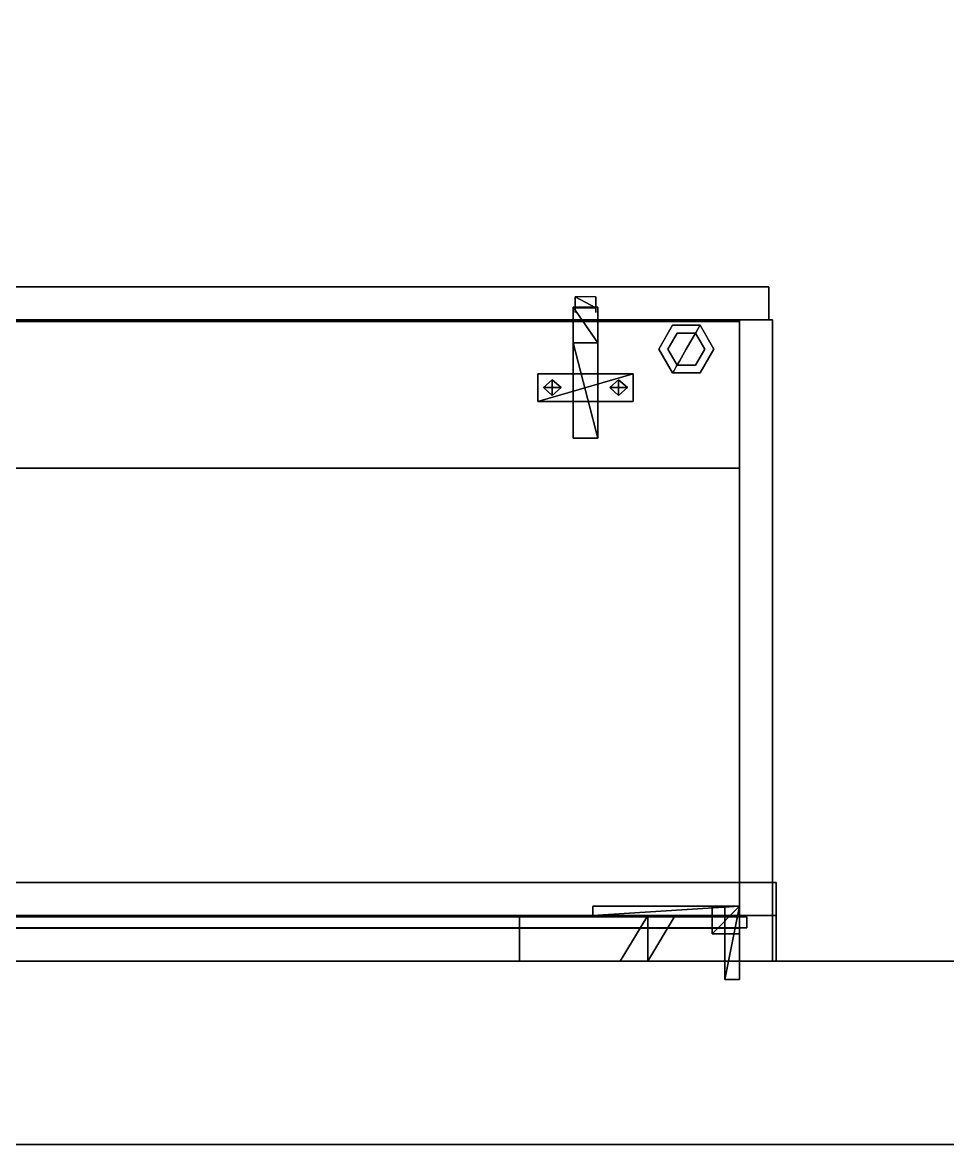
# Model space of a CAD drawing. Extents: x 0 to 10401, y -4898 to 0.
# Drawn here: x 6643 to 7147, y -4898 to -4286 of the extents above; entities that cross this region are included whole.
import ezdxf

# ---------------------------------------------------------------- set-up
doc = ezdxf.new("R2010")
doc.units = 0
for name, color, linetype in [('LAYER0', 7, 'CONTINUOUS'), ('LAYER10', 7, 'CONTINUOUS'), ('LAYER11', 253, 'CONTINUOUS'), ('LAYER12', 253, 'CONTINUOUS'), ('LAYER13', 253, 'CONTINUOUS'), ('LAYER14', 253, 'CONTINUOUS'), ('LAYER15', 253, 'CONTINUOUS'), ('LAYER16', 253, 'CONTINUOUS'), ('LAYER33', 7, 'CONTINUOUS'), ('LAYER34', 254, 'CONTINUOUS'), ('LAYER36', 28, 'CONTINUOUS'), ('LAYER37', 253, 'CONTINUOUS'), ('LAYER40', 9, 'CONTINUOUS'), ('LAYER41', 7, 'CONTINUOUS'), ('LAYER42', 7, 'CONTINUOUS'), ('LAYER43', 7, 'CONTINUOUS'), ('LAYER6', 7, 'CONTINUOUS'), ('LAYER7', 9, 'CONTINUOUS'), ('LAYER82', 9, 'CONTINUOUS'), ('LAYER83', 45, 'CONTINUOUS'), ('LAYER84', 45, 'CONTINUOUS'), ('LAYER9', 2, 'CONTINUOUS'), ('LAYER95', 45, 'CONTINUOUS'), ('LAYER98', 7, 'CONTINUOUS'), ('LAYER99', 7, 'CONTINUOUS')]:
    doc.layers.add(name, color=color, linetype=linetype)

msp = doc.modelspace()

# ---------------------------------------------------------------- linework, layer by layer
at = {"layer": 'LAYER0', "invisible_edges": 1}
for points in [[(10401, 0, 67), (0, -4898, 67), (0, 0, 67), (10401, 0, 67)], [(10401, -4898, 72), (0, 0, 72), (0, -4898, 72), (10401, -4898, 72)], [(0, 0, 72), (10401, -4898, 72), (10401, 0, 72), (0, 0, 72)], [(0, -4898, 67), (10401, 0, 67), (10401, -4898, 67), (0, -4898, 67)], [(10401, -4898, 72), (0, -4898, 67), (10401, -4898, 67), (10401, -4898, 72)], [(0, -4898, 67), (10401, -4898, 72), (0, -4898, 72), (0, -4898, 67)]]:
    msp.add_3dface(points, dxfattribs=at)
at = {"layer": 'LAYER10', "invisible_edges": 1}
for points in [[(7034, -4768, 519.5), (6954, -4768, 542.5), (7034, -4768, 542.5), (7034, -4768, 519.5)], [(6954, -4768, 542.5), (7034, -4768, 519.5), (6954, -4768, 519.5), (6954, -4768, 542.5)], [(7034, -4773, 542.5), (6954, -4768, 542.5), (6954, -4773, 542.5), (7034, -4773, 542.5)], [(6954, -4768, 542.5), (7034, -4773, 542.5), (7034, -4768, 542.5), (6954, -4768, 542.5)], [(6954, -4773, 519.5), (6954, -4768, 542.5), (6954, -4768, 519.5), (6954, -4773, 519.5)], [(6954, -4768, 542.5), (6954, -4773, 519.5), (6954, -4773, 542.5), (6954, -4768, 542.5)], [(7034, -4768, 519.5), (6954, -4773, 519.5), (6954, -4768, 519.5), (7034, -4768, 519.5)], [(6954, -4773, 519.5), (7034, -4768, 519.5), (7034, -4773, 519.5), (6954, -4773, 519.5)], [(7034, -4773, 542.5), (7034, -4768, 519.5), (7034, -4768, 542.5), (7034, -4773, 542.5)], [(7034, -4768, 519.5), (7034, -4773, 542.5), (7034, -4773, 519.5), (7034, -4768, 519.5)], [(6954, -4773, 519.5), (7034, -4773, 542.5), (6954, -4773, 542.5), (6954, -4773, 519.5)], [(7034, -4773, 542.5), (6954, -4773, 519.5), (7034, -4773, 519.5), (7034, -4773, 542.5)]]:
    msp.add_3dface(points, dxfattribs=at)
at = {"layer": 'LAYER11'}
for points in [[(7019, -4768, 527.5), (7019, -4783, 527.5), (7019, -4768, 542.5), (7019, -4768, 527.5)], [(7019, -4768, 542.5), (7019, -4783, 527.5), (7019, -4783, 542.5), (7019, -4768, 542.5)], [(7019, -4768, 542.5), (7019, -4783, 542.5), (7034, -4768, 542.5), (7019, -4768, 542.5)], [(7034, -4768, 542.5), (7019, -4783, 542.5), (7034, -4783, 542.5), (7034, -4768, 542.5)], [(7019, -4768, 542.5), (7034, -4768, 542.5), (7019, -4768, 527.5), (7019, -4768, 542.5)], [(7019, -4768, 527.5), (7034, -4768, 542.5), (7034, -4768, 527.5), (7019, -4768, 527.5)], [(7019, -4768, 527.5), (7034, -4768, 527.5), (7019, -4783, 527.5), (7019, -4768, 527.5)], [(7019, -4783, 527.5), (7034, -4768, 527.5), (7034, -4783, 527.5), (7019, -4783, 527.5)], [(7034, -4768, 542.5), (7034, -4783, 542.5), (7034, -4768, 527.5), (7034, -4768, 542.5)], [(7034, -4768, 527.5), (7034, -4783, 542.5), (7034, -4783, 527.5), (7034, -4768, 527.5)], [(7019, -4783, 527.5), (7034, -4783, 527.5), (7019, -4783, 542.5), (7019, -4783, 527.5)], [(7019, -4783, 542.5), (7034, -4783, 527.5), (7034, -4783, 542.5), (7019, -4783, 542.5)]]:
    msp.add_3dface(points, dxfattribs=at)
at = {"layer": 'LAYER12'}
for points in [[(7019, -4768, 527.5), (7019, -4783, 527.5), (7019, -4768, 542.5), (7019, -4768, 527.5)], [(7019, -4768, 542.5), (7019, -4783, 527.5), (7019, -4783, 542.5), (7019, -4768, 542.5)], [(7019, -4768, 542.5), (7019, -4783, 542.5), (7034, -4768, 542.5), (7019, -4768, 542.5)], [(7034, -4768, 542.5), (7019, -4783, 542.5), (7034, -4783, 542.5), (7034, -4768, 542.5)], [(7019, -4768, 542.5), (7034, -4768, 542.5), (7019, -4768, 527.5), (7019, -4768, 542.5)], [(7019, -4768, 527.5), (7034, -4768, 542.5), (7034, -4768, 527.5), (7019, -4768, 527.5)], [(7019, -4768, 527.5), (7034, -4768, 527.5), (7019, -4783, 527.5), (7019, -4768, 527.5)], [(7019, -4783, 527.5), (7034, -4768, 527.5), (7034, -4783, 527.5), (7019, -4783, 527.5)], [(7034, -4768, 542.5), (7034, -4783, 542.5), (7034, -4768, 527.5), (7034, -4768, 542.5)], [(7034, -4768, 527.5), (7034, -4783, 542.5), (7034, -4783, 527.5), (7034, -4768, 527.5)], [(7019, -4783, 527.5), (7034, -4783, 527.5), (7019, -4783, 542.5), (7019, -4783, 527.5)], [(7019, -4783, 542.5), (7034, -4783, 527.5), (7034, -4783, 542.5), (7019, -4783, 542.5)]]:
    msp.add_3dface(points, dxfattribs=at)
at = {"layer": 'LAYER13'}
for points in [[(7019, -4768, 527.5), (7019, -4783, 527.5), (7019, -4768, 542.5), (7019, -4768, 527.5)], [(7019, -4768, 542.5), (7019, -4783, 527.5), (7019, -4783, 542.5), (7019, -4768, 542.5)], [(7019, -4768, 542.5), (7019, -4783, 542.5), (7034, -4768, 542.5), (7019, -4768, 542.5)], [(7034, -4768, 542.5), (7019, -4783, 542.5), (7034, -4783, 542.5), (7034, -4768, 542.5)], [(7019, -4768, 542.5), (7034, -4768, 542.5), (7019, -4768, 527.5), (7019, -4768, 542.5)], [(7019, -4768, 527.5), (7034, -4768, 542.5), (7034, -4768, 527.5), (7019, -4768, 527.5)], [(7019, -4768, 527.5), (7034, -4768, 527.5), (7019, -4783, 527.5), (7019, -4768, 527.5)], [(7019, -4783, 527.5), (7034, -4768, 527.5), (7034, -4783, 527.5), (7019, -4783, 527.5)], [(7034, -4768, 542.5), (7034, -4783, 542.5), (7034, -4768, 527.5), (7034, -4768, 542.5)], [(7034, -4768, 527.5), (7034, -4783, 542.5), (7034, -4783, 527.5), (7034, -4768, 527.5)], [(7019, -4783, 527.5), (7034, -4783, 527.5), (7019, -4783, 542.5), (7019, -4783, 527.5)], [(7019, -4783, 542.5), (7034, -4783, 527.5), (7034, -4783, 542.5), (7019, -4783, 542.5)]]:
    msp.add_3dface(points, dxfattribs=at)
at = {"layer": 'LAYER14'}
for points in [[(7019, -4768, 527.5), (7019, -4783, 527.5), (7019, -4768, 542.5), (7019, -4768, 527.5)], [(7019, -4768, 542.5), (7019, -4783, 527.5), (7019, -4783, 542.5), (7019, -4768, 542.5)], [(7019, -4768, 542.5), (7019, -4783, 542.5), (7034, -4768, 542.5), (7019, -4768, 542.5)], [(7034, -4768, 542.5), (7019, -4783, 542.5), (7034, -4783, 542.5), (7034, -4768, 542.5)], [(7019, -4768, 542.5), (7034, -4768, 542.5), (7019, -4768, 527.5), (7019, -4768, 542.5)], [(7019, -4768, 527.5), (7034, -4768, 542.5), (7034, -4768, 527.5), (7019, -4768, 527.5)], [(7019, -4768, 527.5), (7034, -4768, 527.5), (7019, -4783, 527.5), (7019, -4768, 527.5)], [(7019, -4783, 527.5), (7034, -4768, 527.5), (7034, -4783, 527.5), (7019, -4783, 527.5)], [(7034, -4768, 542.5), (7034, -4783, 542.5), (7034, -4768, 527.5), (7034, -4768, 542.5)], [(7034, -4768, 527.5), (7034, -4783, 542.5), (7034, -4783, 527.5), (7034, -4768, 527.5)], [(7019, -4783, 527.5), (7034, -4783, 527.5), (7019, -4783, 542.5), (7019, -4783, 527.5)], [(7019, -4783, 542.5), (7034, -4783, 527.5), (7034, -4783, 542.5), (7019, -4783, 542.5)]]:
    msp.add_3dface(points, dxfattribs=at)
at = {"layer": 'LAYER15'}
for points in [[(7026, -4768, 534.5), (7026, -4808, 534.5), (7026, -4768, 542.5), (7026, -4768, 534.5)], [(7026, -4768, 542.5), (7026, -4808, 534.5), (7026, -4808, 542.5), (7026, -4768, 542.5)], [(7026, -4768, 542.5), (7026, -4808, 542.5), (7034, -4768, 542.5), (7026, -4768, 542.5)], [(7034, -4768, 542.5), (7026, -4808, 542.5), (7034, -4808, 542.5), (7034, -4768, 542.5)], [(7026, -4768, 542.5), (7034, -4768, 542.5), (7026, -4768, 534.5), (7026, -4768, 542.5)], [(7026, -4768, 534.5), (7034, -4768, 542.5), (7034, -4768, 534.5), (7026, -4768, 534.5)], [(7026, -4768, 534.5), (7034, -4768, 534.5), (7026, -4808, 534.5), (7026, -4768, 534.5)], [(7026, -4808, 534.5), (7034, -4768, 534.5), (7034, -4808, 534.5), (7026, -4808, 534.5)], [(7034, -4768, 542.5), (7034, -4808, 542.5), (7034, -4768, 534.5), (7034, -4768, 542.5)], [(7034, -4768, 534.5), (7034, -4808, 542.5), (7034, -4808, 534.5), (7034, -4768, 534.5)], [(7026, -4808, 534.5), (7034, -4808, 534.5), (7026, -4808, 542.5), (7026, -4808, 534.5)], [(7026, -4808, 542.5), (7034, -4808, 534.5), (7034, -4808, 542.5), (7026, -4808, 542.5)]]:
    msp.add_3dface(points, dxfattribs=at)
at = {"layer": 'LAYER16'}
for points in [[(6954, -4768, 526.5), (6954, -4773, 526.5), (6954, -4768, 542.5), (6954, -4768, 526.5)], [(6954, -4768, 542.5), (6954, -4773, 526.5), (6954, -4773, 542.5), (6954, -4768, 542.5)], [(6954, -4768, 542.5), (6954, -4773, 542.5), (7034, -4768, 542.5), (6954, -4768, 542.5)], [(7034, -4768, 542.5), (6954, -4773, 542.5), (7034, -4773, 542.5), (7034, -4768, 542.5)], [(6954, -4768, 542.5), (7034, -4768, 542.5), (6954, -4768, 526.5), (6954, -4768, 542.5)], [(6954, -4768, 526.5), (7034, -4768, 542.5), (7034, -4768, 526.5), (6954, -4768, 526.5)], [(6954, -4768, 526.5), (7034, -4768, 526.5), (6954, -4773, 526.5), (6954, -4768, 526.5)], [(6954, -4773, 526.5), (7034, -4768, 526.5), (7034, -4773, 526.5), (6954, -4773, 526.5)], [(7034, -4768, 542.5), (7034, -4773, 542.5), (7034, -4768, 526.5), (7034, -4768, 542.5)], [(7034, -4768, 526.5), (7034, -4773, 542.5), (7034, -4773, 526.5), (7034, -4768, 526.5)], [(6954, -4773, 526.5), (7034, -4773, 526.5), (6954, -4773, 542.5), (6954, -4773, 526.5)], [(6954, -4773, 542.5), (7034, -4773, 526.5), (7034, -4773, 542.5), (6954, -4773, 542.5)]]:
    msp.add_3dface(points, dxfattribs=at)
at = {"layer": 'LAYER33', "invisible_edges": 1}
for points in [[(6070, -4798, 273), (7034, -4448, 273), (7034, -4798, 273), (6070, -4798, 273)], [(7034, -4448, 273), (6070, -4798, 273), (6070, -4448, 273), (7034, -4448, 273)], [(6070, -4448, 291), (7034, -4448, 273), (6070, -4448, 273), (6070, -4448, 291)], [(7034, -4448, 273), (6070, -4448, 291), (7034, -4448, 291), (7034, -4448, 273)], [(6070, -4448, 291), (7034, -4798, 291), (7034, -4448, 291), (6070, -4448, 291)], [(7034, -4798, 291), (6070, -4448, 291), (6070, -4798, 291), (7034, -4798, 291)], [(7034, -4798, 291), (7034, -4448, 273), (7034, -4448, 291), (7034, -4798, 291)], [(7034, -4448, 273), (7034, -4798, 291), (7034, -4798, 273), (7034, -4448, 273)], [(7034, -4798, 291), (6070, -4798, 273), (7034, -4798, 273), (7034, -4798, 291)], [(6070, -4798, 273), (7034, -4798, 291), (6070, -4798, 291), (6070, -4798, 273)]]:
    msp.add_3dface(points, dxfattribs=at)
at = {"layer": 'LAYER34'}
for points, invisible_edges in [([(6990, -4464, 342.834), (7020, -4464, 342.834), (7012.5, -4451.01, 342.834), (6997.5, -4451.01, 342.834)], 1), ([(7020, -4464, 502.17), (6990, -4464, 502.17), (6997.5, -4451.01, 502.17), (7012.5, -4451.01, 502.17)], 1), ([(6990, -4464, 342.834), (6997.5, -4451.01, 342.834), (6997.5, -4451.01, 317.938), (6990, -4464, 317.938)], 8), ([(6997.755, -4451.452, 314.072), (6997.5, -4451.01, 317.938), (6990, -4464, 317.938), (6990.511, -4464, 314.072)], 13), ([(6990, -4464, 342.834), (7020, -4464, 342.834), (7012.5, -4451.01, 342.834), (6997.5, -4451.01, 342.834)], 1), ([(6990.511, -4464, 530.933), (6990, -4464, 527.066), (6997.5, -4451.01, 527.066), (6997.755, -4451.452, 530.933)], 13), ([(6997.755, -4451.452, 530.933), (6997.5, -4451.01, 527.066), (7012.5, -4451.01, 527.066), (7012.245, -4451.452, 530.933)], 9), ([(7012.245, -4451.452, 314.072), (7012.5, -4451.01, 317.938), (6997.5, -4451.01, 317.938), (6997.755, -4451.452, 314.072)], 12), ([(7012.245, -4451.452, 530.933), (7012.5, -4451.01, 527.066), (7020, -4464, 527.066), (7019.489, -4464, 530.933)], 12), ([(7019.489, -4464, 314.072), (7020, -4464, 317.938), (7012.5, -4451.01, 317.938), (7012.245, -4451.452, 314.072)], 9), ([(6998.505, -4452.75, 310.469), (6997.755, -4451.452, 314.072), (6990.511, -4464, 314.072), (6992.01, -4464, 310.469)], 15), ([(6992.01, -4464, 534.535), (6990.511, -4464, 530.933), (6997.755, -4451.452, 530.933), (6998.505, -4452.75, 534.535)], 15), ([(6999.697, -4454.814, 307.375), (6998.505, -4452.75, 310.469), (6992.01, -4464, 310.469), (6994.394, -4464, 307.375)], 15), ([(6994.394, -4464, 537.629), (6992.01, -4464, 534.535), (6998.505, -4452.75, 534.535), (6999.697, -4454.814, 537.629)], 15), ([(7001.25, -4457.505, 305.001), (6999.697, -4454.814, 307.375), (6994.394, -4464, 307.375), (6997.5, -4464, 305.001)], 15), ([(6997.5, -4464, 540.003), (6994.394, -4464, 537.629), (6999.697, -4454.814, 537.629), (7001.25, -4457.505, 540.003)], 15), ([(6995, -4464, 502.17), (7015, -4464, 502.17), (7010, -4455.34, 502.17), (7000, -4455.34, 502.17)], 1), ([(6995, -4464, 342.834), (7000, -4455.34, 342.834), (7000, -4455.34, 502.17), (6995, -4464, 502.17)], 2), ([(6998.505, -4452.75, 534.535), (6997.755, -4451.452, 530.933), (7012.245, -4451.452, 530.933), (7011.495, -4452.75, 534.535)], 11), ([(7011.495, -4452.75, 310.469), (7012.245, -4451.452, 314.072), (6997.755, -4451.452, 314.072), (6998.505, -4452.75, 310.469)], 14), ([(6999.697, -4454.814, 537.629), (6998.505, -4452.75, 534.535), (7011.495, -4452.75, 534.535), (7010.303, -4454.814, 537.629)], 11), ([(7010.303, -4454.814, 307.375), (7011.495, -4452.75, 310.469), (6998.505, -4452.75, 310.469), (6999.697, -4454.814, 307.375)], 14), ([(7008.75, -4457.505, 305.001), (7010.303, -4454.814, 307.375), (6999.697, -4454.814, 307.375), (7001.25, -4457.505, 305.001)], 14), ([(7001.25, -4457.505, 540.003), (6999.697, -4454.814, 537.629), (7010.303, -4454.814, 537.629), (7008.75, -4457.505, 540.003)], 11), ([(7000, -4455.34, 342.834), (7010, -4455.34, 342.834), (7010, -4455.34, 502.17), (7000, -4455.34, 502.17)], 10), ([(7008.75, -4457.505, 540.003), (7010.303, -4454.814, 537.629), (7015.606, -4464, 537.629), (7012.5, -4464, 540.003)], 14), ([(7012.5, -4464, 305.001), (7015.606, -4464, 307.375), (7010.303, -4454.814, 307.375), (7008.75, -4457.505, 305.001)], 11), ([(7010, -4455.34, 342.834), (7015, -4464, 342.834), (7015, -4464, 502.17), (7010, -4455.34, 502.17)], 8), ([(7010.303, -4454.814, 537.629), (7011.495, -4452.75, 534.535), (7017.99, -4464, 534.535), (7015.606, -4464, 537.629)], 14), ([(7015.606, -4464, 307.375), (7017.99, -4464, 310.469), (7011.495, -4452.75, 310.469), (7010.303, -4454.814, 307.375)], 11), ([(7011.495, -4452.75, 534.535), (7012.245, -4451.452, 530.933), (7019.489, -4464, 530.933), (7017.99, -4464, 534.535)], 14), ([(7017.99, -4464, 310.469), (7019.489, -4464, 314.072), (7012.245, -4451.452, 314.072), (7011.495, -4452.75, 310.469)], 11), ([(7003.059, -4460.638, 303.509), (7001.25, -4457.505, 305.001), (6997.5, -4464, 305.001), (7001.118, -4464, 303.509)], 15), ([(7001.118, -4464, 541.495), (6997.5, -4464, 540.003), (7001.25, -4457.505, 540.003), (7003.059, -4460.638, 541.495)], 15), ([(7005, -4464, 301.866), (7003.059, -4460.638, 303.509), (7001.118, -4464, 303.509), (7005, -4464, 301.866)], 7), ([(7005, -4464, 542.004), (7001.118, -4464, 541.495), (7003.059, -4460.638, 541.495), (7005, -4464, 542.004)], 7), ([(7006.941, -4460.638, 303.509), (7008.75, -4457.505, 305.001), (7001.25, -4457.505, 305.001), (7003.059, -4460.638, 303.509)], 14), ([(7003.059, -4460.638, 541.495), (7001.25, -4457.505, 540.003), (7008.75, -4457.505, 540.003), (7006.941, -4460.638, 541.495)], 11), ([(7005, -4464, 301.866), (7006.941, -4460.638, 303.509), (7003.059, -4460.638, 303.509), (7005, -4464, 301.866)], 6), ([(7005, -4464, 542.004), (7003.059, -4460.638, 541.495), (7006.941, -4460.638, 541.495), (7005, -4464, 542.004)], 3), ([(7005, -4464, 301.866), (7008.882, -4464, 303.509), (7006.941, -4460.638, 303.509), (7005, -4464, 301.866)], 3), ([(7005, -4464, 542.004), (7006.941, -4460.638, 541.495), (7008.882, -4464, 541.495), (7005, -4464, 542.004)], 6), ([(7008.882, -4464, 303.509), (7012.5, -4464, 305.001), (7008.75, -4457.505, 305.001), (7006.941, -4460.638, 303.509)], 11), ([(7006.941, -4460.638, 541.495), (7008.75, -4457.505, 540.003), (7012.5, -4464, 540.003), (7008.882, -4464, 541.495)], 14), ([(6997.5, -4476.99, 342.834), (6990, -4464, 342.834), (7020, -4464, 342.834), (7012.5, -4476.99, 342.834)], 2), ([(6997.5, -4476.99, 342.834), (6990, -4464, 342.834), (6990, -4464, 317.938), (6997.5, -4476.99, 317.938)], 2), ([(6990.511, -4464, 314.072), (6990, -4464, 317.938), (6997.5, -4476.99, 317.938), (6997.755, -4476.548, 314.072)], 9), ([(6997.755, -4476.548, 530.933), (6997.5, -4476.99, 527.066), (6990, -4464, 527.066), (6990.511, -4464, 530.933)], 12), ([(6992.01, -4464, 310.469), (6990.511, -4464, 314.072), (6997.755, -4476.548, 314.072), (6998.505, -4475.25, 310.469)], 11), ([(6998.505, -4475.25, 534.535), (6997.755, -4476.548, 530.933), (6990.511, -4464, 530.933), (6992.01, -4464, 534.535)], 14), ([(6994.394, -4464, 307.375), (6992.01, -4464, 310.469), (6998.505, -4475.25, 310.469), (6999.697, -4473.186, 307.375)], 11), ([(6999.697, -4473.186, 537.629), (6998.505, -4475.25, 534.535), (6992.01, -4464, 534.535), (6994.394, -4464, 537.629)], 14), ([(6997.5, -4464, 305.001), (6994.394, -4464, 307.375), (6999.697, -4473.186, 307.375), (7001.25, -4470.495, 305.001)], 11), ([(7001.25, -4470.495, 540.003), (6999.697, -4473.186, 537.629), (6994.394, -4464, 537.629), (6997.5, -4464, 540.003)], 14), ([(7000, -4472.66, 502.17), (6995, -4464, 502.17), (7015, -4464, 502.17), (7010, -4472.66, 502.17)], 2), ([(7000, -4472.66, 342.834), (6995, -4464, 342.834), (6995, -4464, 502.17), (7000, -4472.66, 502.17)], 8), ([(7001.118, -4464, 303.509), (6997.5, -4464, 305.001), (7001.25, -4470.495, 305.001), (7003.059, -4467.362, 303.509)], 11), ([(7003.059, -4467.362, 541.495), (7001.25, -4470.495, 540.003), (6997.5, -4464, 540.003), (7001.118, -4464, 541.495)], 14), ([(7005, -4464, 301.866), (7001.118, -4464, 303.509), (7003.059, -4467.362, 303.509), (7005, -4464, 301.866)], 3), ([(7005, -4464, 542.004), (7003.059, -4467.362, 541.495), (7001.118, -4464, 541.495), (7005, -4464, 542.004)], 6), ([(7003.059, -4467.362, 303.509), (7001.25, -4470.495, 305.001), (7008.75, -4470.495, 305.001), (7006.941, -4467.362, 303.509)], 14), ([(7006.941, -4467.362, 541.495), (7008.75, -4470.495, 540.003), (7001.25, -4470.495, 540.003), (7003.059, -4467.362, 541.495)], 11), ([(7005, -4464, 301.866), (7003.059, -4467.362, 303.509), (7006.941, -4467.362, 303.509), (7005, -4464, 301.866)], 6), ([(7005, -4464, 542.004), (7006.941, -4467.362, 541.495), (7003.059, -4467.362, 541.495), (7005, -4464, 542.004)], 3), ([(7005, -4464, 301.866), (7006.941, -4467.362, 303.509), (7008.882, -4464, 303.509), (7005, -4464, 301.866)], 7), ([(7005, -4464, 542.004), (7008.882, -4464, 541.495), (7006.941, -4467.362, 541.495), (7005, -4464, 542.004)], 7), ([(7006.941, -4467.362, 303.509), (7008.75, -4470.495, 305.001), (7012.5, -4464, 305.001), (7008.882, -4464, 303.509)], 15), ([(7008.882, -4464, 541.495), (7012.5, -4464, 540.003), (7008.75, -4470.495, 540.003), (7006.941, -4467.362, 541.495)], 15), ([(7008.75, -4470.495, 305.001), (7010.303, -4473.186, 307.375), (7015.606, -4464, 307.375), (7012.5, -4464, 305.001)], 15), ([(7012.5, -4464, 540.003), (7015.606, -4464, 537.629), (7010.303, -4473.186, 537.629), (7008.75, -4470.495, 540.003)], 15), ([(7010.303, -4473.186, 307.375), (7011.495, -4475.25, 310.469), (7017.99, -4464, 310.469), (7015.606, -4464, 307.375)], 15), ([(7015.606, -4464, 537.629), (7017.99, -4464, 534.535), (7011.495, -4475.25, 534.535), (7010.303, -4473.186, 537.629)], 15), ([(7017.99, -4464, 534.535), (7019.489, -4464, 530.933), (7012.245, -4476.548, 530.933), (7011.495, -4475.25, 534.535)], 15), ([(7011.495, -4475.25, 310.469), (7012.245, -4476.548, 314.072), (7019.489, -4464, 314.072), (7017.99, -4464, 310.469)], 15), ([(7019.489, -4464, 530.933), (7020, -4464, 527.066), (7012.5, -4476.99, 527.066), (7012.245, -4476.548, 530.933)], 13), ([(7012.245, -4476.548, 314.072), (7012.5, -4476.99, 317.938), (7020, -4464, 317.938), (7019.489, -4464, 314.072)], 13), ([(6998.505, -4475.25, 310.469), (6997.755, -4476.548, 314.072), (7012.245, -4476.548, 314.072), (7011.495, -4475.25, 310.469)], 14), ([(7011.495, -4475.25, 534.535), (7012.245, -4476.548, 530.933), (6997.755, -4476.548, 530.933), (6998.505, -4475.25, 534.535)], 11), ([(6999.697, -4473.186, 307.375), (6998.505, -4475.25, 310.469), (7011.495, -4475.25, 310.469), (7010.303, -4473.186, 307.375)], 14), ([(7010.303, -4473.186, 537.629), (7011.495, -4475.25, 534.535), (6998.505, -4475.25, 534.535), (6999.697, -4473.186, 537.629)], 11), ([(7001.25, -4470.495, 305.001), (6999.697, -4473.186, 307.375), (7010.303, -4473.186, 307.375), (7008.75, -4470.495, 305.001)], 14), ([(7008.75, -4470.495, 540.003), (7010.303, -4473.186, 537.629), (6999.697, -4473.186, 537.629), (7001.25, -4470.495, 540.003)], 11), ([(7010, -4472.66, 342.834), (7000, -4472.66, 342.834), (7000, -4472.66, 502.17), (7010, -4472.66, 502.17)], 2), ([(6997.755, -4476.548, 314.072), (6997.5, -4476.99, 317.938), (7012.5, -4476.99, 317.938), (7012.245, -4476.548, 314.072)], 12), ([(7012.245, -4476.548, 530.933), (7012.5, -4476.99, 527.066), (6997.5, -4476.99, 527.066), (6997.755, -4476.548, 530.933)], 9)]:
    msp.add_3dface(points, dxfattribs=dict(at, invisible_edges=invisible_edges))
for points in [[(6997.5, -4451.01, 502.17), (6990, -4464, 502.17), (6990, -4464, 527.066), (6997.5, -4451.01, 527.066)], [(7012.5, -4451.01, 502.17), (6997.5, -4451.01, 502.17), (6997.5, -4451.01, 527.066), (7012.5, -4451.01, 527.066)], [(6997.5, -4451.01, 342.834), (7012.5, -4451.01, 342.834), (7012.5, -4451.01, 317.938), (6997.5, -4451.01, 317.938)], [(7020, -4464, 502.17), (7012.5, -4451.01, 502.17), (7012.5, -4451.01, 527.066), (7020, -4464, 527.066)], [(7012.5, -4451.01, 342.834), (7020, -4464, 342.834), (7020, -4464, 317.938), (7012.5, -4451.01, 317.938)], [(6990, -4464, 502.17), (6997.5, -4476.99, 502.17), (6997.5, -4476.99, 527.066), (6990, -4464, 527.066)], [(7015, -4464, 342.834), (7010, -4472.66, 342.834), (7010, -4472.66, 502.17), (7015, -4464, 502.17)], [(7012.5, -4476.99, 502.17), (7020, -4464, 502.17), (7020, -4464, 527.066), (7012.5, -4476.99, 527.066)], [(7020, -4464, 342.834), (7012.5, -4476.99, 342.834), (7012.5, -4476.99, 317.938), (7020, -4464, 317.938)], [(6997.5, -4476.99, 502.17), (7012.5, -4476.99, 502.17), (7012.5, -4476.99, 527.066), (6997.5, -4476.99, 527.066)], [(7012.5, -4476.99, 342.834), (6997.5, -4476.99, 342.834), (6997.5, -4476.99, 317.938), (7012.5, -4476.99, 317.938)]]:
    msp.add_3dface(points, dxfattribs=at)
at = {"layer": 'LAYER36'}
for points in [[(6941, -4448, 294.5), (6929, -4448, 294.5), (6941, -4448, 294.5)], [(6929, -4449, 312.5), (6929, -4448, 312.5), (6929, -4449, 312.5)], [(6971, -4448, 312.5), (6929, -4448, 312.5), (6929, -4449, 312.5), (6971, -4449, 312.5)], [(6941, -4449, 294.5), (6941, -4448, 294.5), (6929, -4448, 294.5), (6929, -4449, 294.5)], [(6929, -4449, 294.5), (6929, -4448, 294.5), (6929, -4448, 312.5), (6929, -4449, 312.5)], [(6971, -4448, 312.5), (6971, -4448, 294.5), (6929, -4448, 294.5), (6929, -4448, 312.5)], [(6929, -4449, 312.5), (6929, -4449, 294.5), (6929, -4449, 294.5), (6929, -4449, 312.5)], [(6959, -4448, 307.5), (6941, -4448, 307.5), (6959, -4448, 307.5)], [(6959, -4449, 307.5), (6959, -4448, 307.5), (6941, -4448, 307.5), (6941, -4449, 307.5)], [(6941, -4449, 307.5), (6941, -4448, 307.5), (6941, -4448, 294.5), (6941, -4449, 294.5)], [(6959, -4448, 294.5), (6971, -4448, 294.5), (6959, -4448, 294.5)], [(6959, -4449, 307.5), (6959, -4448, 307.5), (6959, -4448, 294.5), (6959, -4449, 294.5)], [(6959, -4449, 294.5), (6959, -4448, 294.5), (6971, -4448, 294.5), (6971, -4449, 294.5)], [(6971, -4449, 294.5), (6971, -4448, 294.5), (6971, -4448, 312.5), (6971, -4449, 312.5)], [(6971, -4449, 312.5), (6971, -4449, 294.5), (6971, -4449, 294.5), (6971, -4449, 312.5)]]:
    msp.add_3dface(points, dxfattribs=at)
for points, invisible_edges in [([(6929, -4449, 312.5), (6971, -4449, 312.5), (6959, -4449, 307.5), (6941, -4449, 307.5)], 10), ([(6929, -4449, 312.5), (6941, -4449, 307.5), (6941, -4449, 294.5), (6929, -4449, 294.5)], 1), ([(6937.99, -4448.25, 289.525), (6937, -4448.25, 294.5), (6941, -4448.25, 294.5), (6944.5, -4448.25, 290.5)], 8), ([(6940.808, -4448.25, 285.308), (6937.99, -4448.25, 289.525), (6944.5, -4448.25, 290.5), (6944.5, -4448.25, 287)], 10), ([(6945.025, -4448.25, 282.489), (6940.808, -4448.25, 285.308), (6944.5, -4448.25, 287), (6944.5, -4448.25, 283.5)], 10), ([(6944.683, -4448.5, 290.29), (6955.5, -4448.5, 290.5), (6959, -4448.5, 294.5), (6941, -4448.5, 294.5)], 5), ([(6941, -4448.5, 294.5), (6959, -4448.5, 294.5), (6959, -4448.5, 307.5), (6941, -4448.5, 307.5)], 1), ([(6950, -4448.25, 281.5), (6945.025, -4448.25, 282.489), (6944.5, -4448.25, 283.5), (6950, -4448.25, 283.5)], 10), ([(6944.5, -4448.5, 283.5), (6955.5, -4448.5, 283.5), (6955.5, -4448.5, 290.5), (6944.683, -4448.5, 290.29)], 4), ([(6954.975, -4448.25, 282.489), (6950, -4448.25, 281.5), (6950, -4448.25, 283.5), (6955.5, -4448.25, 283.5)], 10), ([(6959.192, -4448.25, 285.308), (6954.975, -4448.25, 282.489), (6955.5, -4448.25, 283.5), (6955.5, -4448.25, 287)], 10), ([(6963, -4448.25, 294.5), (6962.01, -4448.25, 289.525), (6955.5, -4448.25, 290.5), (6959, -4448.25, 294.5)], 2), ([(6962.01, -4448.25, 289.525), (6959.192, -4448.25, 285.308), (6955.5, -4448.25, 287), (6955.5, -4448.25, 290.5)], 10), ([(6971, -4449, 312.5), (6959, -4449, 307.5), (6959, -4449, 294.5), (6971, -4449, 294.5)], 1)]:
    msp.add_3dface(points, dxfattribs=dict(at, invisible_edges=invisible_edges))
at = {"layer": 'LAYER37'}
for points in [[(6944.348, -4436.078, 288.918), (6944.348, -4441.544, 307.182), (6944.348, -4435.5, 289.409), (6944.348, -4436.078, 288.918)], [(6955.652, -4435.5, 289.409), (6944.348, -4435.5, 289.409), (6955.652, -4441.544, 307.182), (6955.652, -4435.5, 289.409)], [(6955.652, -4441.544, 307.182), (6944.348, -4435.5, 289.409), (6944.348, -4441.544, 307.182), (6955.652, -4441.544, 307.182)], [(6944.348, -4443.925, 305.692), (6944.348, -4441.544, 307.182), (6944.348, -4436.078, 288.918), (6944.348, -4443.925, 305.692)], [(6955.652, -4436.078, 288.918), (6955.652, -4435.5, 289.409), (6955.652, -4443.925, 305.692), (6955.652, -4436.078, 288.918)], [(6955.652, -4443.925, 305.692), (6955.652, -4435.5, 289.409), (6955.652, -4441.544, 307.182), (6955.652, -4443.925, 305.692)], [(6943.217, -4460.5, 297.958), (6943.217, -4460.5, 304.921), (6943.217, -4441.135, 300.942), (6943.217, -4460.5, 297.958)], [(6943.217, -4441.135, 300.942), (6943.217, -4460.5, 304.921), (6943.217, -4441.135, 307.906), (6943.217, -4441.135, 300.942)], [(6956.783, -4441.135, 307.906), (6943.217, -4441.135, 307.906), (6956.783, -4460.5, 304.921), (6956.783, -4441.135, 307.906)], [(6956.783, -4460.5, 304.921), (6943.217, -4441.135, 307.906), (6943.217, -4460.5, 304.921), (6956.783, -4460.5, 304.921)], [(6956.783, -4441.135, 300.942), (6956.783, -4441.135, 307.906), (6956.783, -4460.5, 297.958), (6956.783, -4441.135, 300.942)], [(6956.783, -4460.5, 297.958), (6956.783, -4441.135, 307.906), (6956.783, -4460.5, 304.921), (6956.783, -4460.5, 297.958)], [(6943.217, -4512.5, 290), (6943.217, -4512.5, 304.921), (6943.217, -4460.5, 290), (6943.217, -4512.5, 290)], [(6943.217, -4460.5, 290), (6943.217, -4512.5, 304.921), (6943.217, -4460.5, 304.921), (6943.217, -4460.5, 290)], [(6956.783, -4460.5, 304.921), (6943.217, -4460.5, 304.921), (6956.783, -4512.5, 304.921), (6956.783, -4460.5, 304.921)], [(6956.783, -4512.5, 304.921), (6943.217, -4460.5, 304.921), (6943.217, -4512.5, 304.921), (6956.783, -4512.5, 304.921)], [(6956.783, -4460.5, 290), (6956.783, -4460.5, 304.921), (6956.783, -4512.5, 290), (6956.783, -4460.5, 290)], [(6956.783, -4512.5, 290), (6956.783, -4460.5, 304.921), (6956.783, -4512.5, 304.921), (6956.783, -4512.5, 290)], [(6924, -4477.5, 291.99), (6924, -4477.5, 290), (6924, -4492.5, 290), (6924, -4477.5, 291.99)], [(6924, -4477.5, 291.99), (6924, -4492.5, 290), (6924, -4492.5, 291.99), (6924, -4477.5, 291.99)], [(6976, -4477.5, 290), (6924, -4477.5, 290), (6924, -4477.5, 291.99), (6976, -4477.5, 290)], [(6976, -4477.5, 290), (6924, -4477.5, 291.99), (6976, -4477.5, 291.99), (6976, -4477.5, 290)], [(6976, -4477.5, 291.99), (6924, -4477.5, 291.99), (6924, -4492.5, 291.99), (6976, -4477.5, 291.99)], [(6976, -4477.5, 291.99), (6924, -4492.5, 291.99), (6976, -4492.5, 291.99), (6976, -4477.5, 291.99)], [(6927.117, -4485, 291.99), (6936.709, -4485, 291.99), (6931.913, -4480.757, 291.99), (6927.117, -4485, 291.99)], [(6927.117, -4485, 291.99), (6927.117, -4485, 292.984), (6931.913, -4480.757, 291.99), (6927.117, -4485, 291.99)], [(6931.913, -4480.757, 291.99), (6927.117, -4485, 292.984), (6931.913, -4480.757, 292.984), (6931.913, -4480.757, 291.99)], [(6927.117, -4485, 292.984), (6931.913, -4489.243, 292.984), (6931.913, -4480.757, 292.984), (6927.117, -4485, 292.984)], [(6931.913, -4480.757, 292.984), (6936.709, -4485, 292.984), (6931.913, -4480.757, 291.99), (6931.913, -4480.757, 292.984)], [(6931.913, -4480.757, 291.99), (6936.709, -4485, 292.984), (6936.709, -4485, 291.99), (6931.913, -4480.757, 291.99)], [(6931.913, -4480.757, 292.984), (6931.913, -4489.243, 292.984), (6936.709, -4485, 292.984), (6931.913, -4480.757, 292.984)], [(6963.291, -4485, 291.99), (6972.883, -4485, 291.99), (6968.087, -4480.757, 291.99), (6963.291, -4485, 291.99)], [(6963.291, -4485, 291.99), (6963.291, -4485, 292.984), (6968.087, -4480.757, 291.99), (6963.291, -4485, 291.99)], [(6968.087, -4480.757, 291.99), (6963.291, -4485, 292.984), (6968.087, -4480.757, 292.984), (6968.087, -4480.757, 291.99)], [(6963.291, -4485, 292.984), (6968.087, -4489.243, 292.984), (6968.087, -4480.757, 292.984), (6963.291, -4485, 292.984)], [(6968.087, -4480.757, 292.984), (6972.883, -4485, 292.984), (6968.087, -4480.757, 291.99), (6968.087, -4480.757, 292.984)], [(6968.087, -4480.757, 291.99), (6972.883, -4485, 292.984), (6972.883, -4485, 291.99), (6968.087, -4480.757, 291.99)], [(6968.087, -4480.757, 292.984), (6968.087, -4489.243, 292.984), (6972.883, -4485, 292.984), (6968.087, -4480.757, 292.984)], [(6976, -4492.5, 291.99), (6976, -4492.5, 290), (6976, -4477.5, 290), (6976, -4492.5, 291.99)], [(6976, -4492.5, 291.99), (6976, -4477.5, 290), (6976, -4477.5, 291.99), (6976, -4492.5, 291.99)], [(6931.913, -4489.243, 292.984), (6927.117, -4485, 292.984), (6931.913, -4489.243, 291.99), (6931.913, -4489.243, 292.984)], [(6931.913, -4489.243, 291.99), (6927.117, -4485, 292.984), (6927.117, -4485, 291.99), (6931.913, -4489.243, 291.99)], [(6927.117, -4485, 291.99), (6931.913, -4489.243, 291.99), (6936.709, -4485, 291.99), (6927.117, -4485, 291.99)], [(6936.709, -4485, 292.984), (6931.913, -4489.243, 292.984), (6936.709, -4485, 291.99), (6936.709, -4485, 292.984)], [(6936.709, -4485, 291.99), (6931.913, -4489.243, 292.984), (6931.913, -4489.243, 291.99), (6936.709, -4485, 291.99)], [(6968.087, -4489.243, 292.984), (6963.291, -4485, 292.984), (6968.087, -4489.243, 291.99), (6968.087, -4489.243, 292.984)], [(6968.087, -4489.243, 291.99), (6963.291, -4485, 292.984), (6963.291, -4485, 291.99), (6968.087, -4489.243, 291.99)], [(6963.291, -4485, 291.99), (6968.087, -4489.243, 291.99), (6972.883, -4485, 291.99), (6963.291, -4485, 291.99)], [(6972.883, -4485, 292.984), (6968.087, -4489.243, 292.984), (6972.883, -4485, 291.99), (6972.883, -4485, 292.984)], [(6972.883, -4485, 291.99), (6968.087, -4489.243, 292.984), (6968.087, -4489.243, 291.99), (6972.883, -4485, 291.99)], [(6924, -4492.5, 291.99), (6924, -4492.5, 290), (6976, -4492.5, 290), (6924, -4492.5, 291.99)], [(6924, -4492.5, 291.99), (6976, -4492.5, 290), (6976, -4492.5, 291.99), (6924, -4492.5, 291.99)], [(6956.783, -4512.5, 290), (6956.783, -4512.5, 304.921), (6943.217, -4512.5, 290), (6956.783, -4512.5, 290)], [(6943.217, -4512.5, 290), (6956.783, -4512.5, 304.921), (6943.217, -4512.5, 304.921), (6943.217, -4512.5, 290)]]:
    msp.add_3dface(points, dxfattribs=at)
at = {"layer": 'LAYER40', "invisible_edges": 1}
for points in [[(7050, -4430, 275), (6054, -4448, 275), (6054, -4430, 275), (7050, -4430, 275)], [(6054, -4448, 275), (7050, -4430, 275), (7050, -4448, 275), (6054, -4448, 275)], [(7050, -4448, 605), (6054, -4430, 605), (6054, -4448, 605), (7050, -4448, 605)], [(6054, -4430, 605), (7050, -4448, 605), (7050, -4430, 605), (6054, -4430, 605)], [(6054, -4430, 605), (7050, -4430, 275), (6054, -4430, 275), (6054, -4430, 605)], [(7050, -4430, 275), (6054, -4430, 605), (7050, -4430, 605), (7050, -4430, 275)], [(7050, -4430, 275), (7050, -4448, 605), (7050, -4448, 275), (7050, -4430, 275)], [(7050, -4448, 605), (7050, -4430, 275), (7050, -4430, 605), (7050, -4448, 605)], [(7050, -4448, 605), (6054, -4448, 275), (7050, -4448, 275), (7050, -4448, 605)], [(6054, -4448, 275), (7050, -4448, 605), (6054, -4448, 605), (6054, -4448, 275)]]:
    msp.add_3dface(points, dxfattribs=at)
at = {"layer": 'LAYER41', "invisible_edges": 1}
for points in [[(6070, -4529, 553.5), (7034, -4449, 553.5), (7034, -4529, 553.5), (6070, -4529, 553.5)], [(7034, -4449, 553.5), (6070, -4529, 553.5), (6070, -4449, 553.5), (7034, -4449, 553.5)], [(6070, -4449, 571.5), (7034, -4449, 553.5), (6070, -4449, 553.5), (6070, -4449, 571.5)], [(7034, -4449, 553.5), (6070, -4449, 571.5), (7034, -4449, 571.5), (7034, -4449, 553.5)], [(6070, -4449, 571.5), (7034, -4529, 571.5), (7034, -4449, 571.5), (6070, -4449, 571.5)], [(7034, -4529, 571.5), (6070, -4449, 571.5), (6070, -4529, 571.5), (7034, -4529, 571.5)], [(7034, -4529, 571.5), (7034, -4449, 553.5), (7034, -4449, 571.5), (7034, -4529, 571.5)], [(7034, -4449, 553.5), (7034, -4529, 571.5), (7034, -4529, 553.5), (7034, -4449, 553.5)], [(7034, -4529, 571.5), (6070, -4529, 553.5), (7034, -4529, 553.5), (7034, -4529, 571.5)], [(6070, -4529, 553.5), (7034, -4529, 571.5), (6070, -4529, 571.5), (6070, -4529, 553.5)]]:
    msp.add_3dface(points, dxfattribs=at)
at = {"layer": 'LAYER42', "invisible_edges": 1}
for points in [[(6066, -4773.7, 287), (7038, -4773.7, 571.5), (7038, -4773.7, 287), (6066, -4773.7, 287)], [(7038, -4773.7, 571.5), (6066, -4773.7, 287), (6066, -4773.7, 571.5), (7038, -4773.7, 571.5)], [(6066, -4779.7, 571.5), (7038, -4773.7, 571.5), (6066, -4773.7, 571.5), (6066, -4779.7, 571.5)], [(7038, -4773.7, 571.5), (6066, -4779.7, 571.5), (7038, -4779.7, 571.5), (7038, -4773.7, 571.5)], [(7038, -4779.7, 287), (6066, -4773.7, 287), (7038, -4773.7, 287), (7038, -4779.7, 287)], [(6066, -4773.7, 287), (7038, -4779.7, 287), (6066, -4779.7, 287), (6066, -4773.7, 287)], [(7038, -4779.7, 287), (7038, -4773.7, 571.5), (7038, -4779.7, 571.5), (7038, -4779.7, 287)], [(7038, -4773.7, 571.5), (7038, -4779.7, 287), (7038, -4773.7, 287), (7038, -4773.7, 571.5)], [(6066, -4779.7, 571.5), (7038, -4779.7, 287), (7038, -4779.7, 571.5), (6066, -4779.7, 571.5)], [(7038, -4779.7, 287), (6066, -4779.7, 571.5), (6066, -4779.7, 287), (7038, -4779.7, 287)]]:
    msp.add_3dface(points, dxfattribs=at)
at = {"layer": 'LAYER43', "invisible_edges": 1}
for points in [[(6070, -4780, 452), (7034, -4798, 452), (6070, -4798, 452), (6070, -4780, 452)], [(7034, -4798, 452), (6070, -4780, 452), (7034, -4780, 452), (7034, -4798, 452)], [(7034, -4780, 572), (6070, -4798, 572), (7034, -4798, 572), (7034, -4780, 572)], [(6070, -4798, 572), (7034, -4780, 572), (6070, -4780, 572), (6070, -4798, 572)], [(6070, -4780, 452), (7034, -4780, 572), (7034, -4780, 452), (6070, -4780, 452)], [(7034, -4780, 572), (6070, -4780, 452), (6070, -4780, 572), (7034, -4780, 572)], [(7034, -4780, 572), (7034, -4798, 452), (7034, -4780, 452), (7034, -4780, 572)], [(7034, -4798, 452), (7034, -4780, 572), (7034, -4798, 572), (7034, -4798, 452)], [(6070, -4798, 572), (7034, -4798, 452), (7034, -4798, 572), (6070, -4798, 572)], [(7034, -4798, 452), (6070, -4798, 572), (6070, -4798, 452), (7034, -4798, 452)]]:
    msp.add_3dface(points, dxfattribs=at)
at = {"layer": 'LAYER6', "invisible_edges": 1}
for points in [[(100, -4798, 72), (10401, -4898, 72), (0, -4898, 72), (100, -4798, 72)], [(10401, -4898, 72), (100, -4798, 72), (10301, -4798, 72), (10401, -4898, 72)], [(100, -4798, 2659), (10301, -4798, 72), (100, -4798, 72), (100, -4798, 2659)], [(10301, -4798, 72), (100, -4798, 2659), (10301, -4798, 2659), (10301, -4798, 72)], [(10401, -4898, 2659), (0, -4898, 72), (10401, -4898, 72), (10401, -4898, 2659)], [(0, -4898, 72), (10401, -4898, 2659), (0, -4898, 2659), (0, -4898, 72)]]:
    msp.add_3dface(points, dxfattribs=at)
at = {"layer": 'LAYER7', "invisible_edges": 1}
for points in [[(7034, -4798, 572), (7034, -4448, 272), (7034, -4798, 272), (7034, -4798, 572)], [(7034, -4448, 272), (7034, -4798, 572), (7034, -4448, 572), (7034, -4448, 272)], [(7052, -4798, 272), (7034, -4448, 272), (7052, -4448, 272), (7052, -4798, 272)], [(7034, -4448, 272), (7052, -4798, 272), (7034, -4798, 272), (7034, -4448, 272)], [(7052, -4448, 572), (7034, -4448, 272), (7034, -4448, 572), (7052, -4448, 572)], [(7034, -4448, 272), (7052, -4448, 572), (7052, -4448, 272), (7034, -4448, 272)], [(7034, -4798, 572), (7052, -4448, 572), (7034, -4448, 572), (7034, -4798, 572)], [(7052, -4448, 572), (7034, -4798, 572), (7052, -4798, 572), (7052, -4448, 572)], [(7052, -4448, 572), (7052, -4798, 272), (7052, -4448, 272), (7052, -4448, 572)], [(7052, -4798, 272), (7052, -4448, 572), (7052, -4798, 572), (7052, -4798, 272)], [(7052, -4798, 272), (7034, -4798, 572), (7034, -4798, 272), (7052, -4798, 272)], [(7034, -4798, 572), (7052, -4798, 272), (7052, -4798, 572), (7034, -4798, 572)]]:
    msp.add_3dface(points, dxfattribs=at)
at = {"layer": 'LAYER82', "invisible_edges": 1}
for points in [[(5050, -4798, 572), (7052, -4448, 572), (7052, -4798, 572), (5050, -4798, 572)], [(7052, -4448, 572), (5050, -4798, 572), (5050, -4448, 572), (7052, -4448, 572)], [(5050, -4448, 590), (7052, -4448, 572), (5050, -4448, 572), (5050, -4448, 590)], [(7052, -4448, 572), (5050, -4448, 590), (7052, -4448, 590), (7052, -4448, 572)], [(5050, -4448, 590), (7052, -4798, 590), (7052, -4448, 590), (5050, -4448, 590)], [(7052, -4798, 590), (5050, -4448, 590), (5050, -4798, 590), (7052, -4798, 590)], [(7052, -4798, 590), (7052, -4448, 572), (7052, -4448, 590), (7052, -4798, 590)], [(7052, -4448, 572), (7052, -4798, 590), (7052, -4798, 572), (7052, -4448, 572)], [(7052, -4798, 590), (5050, -4798, 572), (7052, -4798, 572), (7052, -4798, 590)], [(5050, -4798, 572), (7052, -4798, 590), (5050, -4798, 590), (5050, -4798, 572)]]:
    msp.add_3dface(points, dxfattribs=at)
at = {"layer": 'LAYER83', "invisible_edges": 1}
for points in [[(7054, -4755, 590), (5404, -4773, 590), (5404, -4755, 590), (7054, -4755, 590)], [(5404, -4773, 590), (7054, -4755, 590), (7054, -4773, 590), (5404, -4773, 590)], [(7054, -4773, 2700), (5404, -4755, 2700), (5404, -4773, 2700), (7054, -4773, 2700)], [(5404, -4755, 2700), (7054, -4773, 2700), (7054, -4755, 2700), (5404, -4755, 2700)], [(5404, -4755, 2700), (7054, -4755, 590), (5404, -4755, 590), (5404, -4755, 2700)], [(7054, -4755, 590), (5404, -4755, 2700), (7054, -4755, 2700), (7054, -4755, 590)], [(7054, -4755, 590), (7054, -4773, 2700), (7054, -4773, 590), (7054, -4755, 590)], [(7054, -4773, 2700), (7054, -4755, 590), (7054, -4755, 2700), (7054, -4773, 2700)], [(7054, -4773, 2700), (5404, -4773, 590), (7054, -4773, 590), (7054, -4773, 2700)], [(5404, -4773, 590), (7054, -4773, 2700), (5404, -4773, 2700), (5404, -4773, 590)]]:
    msp.add_3dface(points, dxfattribs=at)
at = {"layer": 'LAYER84', "invisible_edges": 1}
for points in [[(7054, -4755, 72), (5404, -4773, 72), (5404, -4755, 72), (7054, -4755, 72)], [(5404, -4773, 72), (7054, -4755, 72), (7054, -4773, 72), (5404, -4773, 72)], [(7054, -4773, 272), (5404, -4755, 272), (5404, -4773, 272), (7054, -4773, 272)], [(5404, -4755, 272), (7054, -4773, 272), (7054, -4755, 272), (5404, -4755, 272)], [(5404, -4755, 272), (7054, -4755, 72), (5404, -4755, 72), (5404, -4755, 272)], [(7054, -4755, 72), (5404, -4755, 272), (7054, -4755, 272), (7054, -4755, 72)], [(7054, -4755, 72), (7054, -4773, 272), (7054, -4773, 72), (7054, -4755, 72)], [(7054, -4773, 272), (7054, -4755, 72), (7054, -4755, 272), (7054, -4773, 272)], [(7054, -4773, 272), (5404, -4773, 72), (7054, -4773, 72), (7054, -4773, 272)], [(5404, -4773, 72), (7054, -4773, 272), (5404, -4773, 272), (5404, -4773, 72)]]:
    msp.add_3dface(points, dxfattribs=at)
at = {"layer": 'LAYER9'}
for points in [[(6954, -4768, 519.5), (6954, -4773, 519.5), (6954, -4768, 542.5), (6954, -4768, 519.5)], [(6954, -4768, 542.5), (6954, -4773, 519.5), (6954, -4773, 542.5), (6954, -4768, 542.5)], [(6954, -4768, 542.5), (6954, -4773, 542.5), (7034, -4768, 542.5), (6954, -4768, 542.5)], [(7034, -4768, 542.5), (6954, -4773, 542.5), (7034, -4773, 542.5), (7034, -4768, 542.5)], [(6954, -4768, 542.5), (7034, -4768, 542.5), (6954, -4768, 519.5), (6954, -4768, 542.5)], [(6954, -4768, 519.5), (7034, -4768, 542.5), (7034, -4768, 519.5), (6954, -4768, 519.5)], [(6954, -4768, 519.5), (7034, -4768, 519.5), (6954, -4773, 519.5), (6954, -4768, 519.5)], [(6954, -4773, 519.5), (7034, -4768, 519.5), (7034, -4773, 519.5), (6954, -4773, 519.5)], [(7034, -4768, 542.5), (7034, -4773, 542.5), (7034, -4768, 519.5), (7034, -4768, 542.5)], [(7034, -4768, 519.5), (7034, -4773, 542.5), (7034, -4773, 519.5), (7034, -4768, 519.5)], [(6954, -4773, 519.5), (7034, -4773, 519.5), (6954, -4773, 542.5), (6954, -4773, 519.5)], [(6954, -4773, 542.5), (7034, -4773, 519.5), (7034, -4773, 542.5), (6954, -4773, 542.5)]]:
    msp.add_3dface(points, dxfattribs=at)
at = {"layer": 'LAYER95', "invisible_edges": 1}
for points in [[(6984, -4773, 72), (6984, -4798, 272), (6984, -4773, 272), (6984, -4773, 72)], [(6984, -4798, 272), (6984, -4773, 72), (6984, -4798, 72), (6984, -4798, 272)], [(7054, -4773, 272), (6984, -4798, 272), (7054, -4798, 272), (7054, -4773, 272)], [(6984, -4798, 272), (7054, -4773, 272), (6984, -4773, 272), (6984, -4798, 272)], [(6984, -4773, 72), (7054, -4798, 72), (6984, -4798, 72), (6984, -4773, 72)], [(7054, -4798, 72), (6984, -4773, 72), (7054, -4773, 72), (7054, -4798, 72)], [(7054, -4773, 272), (6984, -4773, 72), (6984, -4773, 272), (7054, -4773, 272)], [(6984, -4773, 72), (7054, -4773, 272), (7054, -4773, 72), (6984, -4773, 72)], [(7054, -4798, 72), (7054, -4773, 272), (7054, -4798, 272), (7054, -4798, 72)], [(7054, -4773, 272), (7054, -4798, 72), (7054, -4773, 72), (7054, -4773, 272)], [(7054, -4798, 72), (6984, -4798, 272), (6984, -4798, 72), (7054, -4798, 72)], [(6984, -4798, 272), (7054, -4798, 72), (7054, -4798, 272), (6984, -4798, 272)]]:
    msp.add_3dface(points, dxfattribs=at)
at = {"layer": 'LAYER98', "invisible_edges": 1}
for points in [[(7054, -4798, 2700), (6999, -4773, 2700), (6984, -4798, 2700), (7054, -4798, 2700)], [(6984, -4798), (6999, -4773, 2700), (6999, -4773), (6984, -4798)], [(6999, -4773, 2700), (6984, -4798), (6984, -4798, 2700), (6999, -4773, 2700)], [(6999, -4773), (7054, -4798), (6984, -4798), (6999, -4773)], [(7054, -4773), (6999, -4773, 2700), (7054, -4773, 2700), (7054, -4773)], [(6999, -4773, 2700), (7054, -4773), (6999, -4773), (6999, -4773, 2700)], [(6999, -4773, 2700), (7054, -4798, 2700), (7054, -4773, 2700), (6999, -4773, 2700)], [(7054, -4798), (6999, -4773), (7054, -4773), (7054, -4798)], [(7054, -4798, 2700), (7054, -4773), (7054, -4773, 2700), (7054, -4798, 2700)], [(7054, -4773), (7054, -4798, 2700), (7054, -4798), (7054, -4773)], [(6984, -4798), (7054, -4798, 2700), (6984, -4798, 2700), (6984, -4798)], [(7054, -4798, 2700), (6984, -4798), (7054, -4798), (7054, -4798, 2700)]]:
    msp.add_3dface(points, dxfattribs=at)
at = {"layer": 'LAYER99', "invisible_edges": 1}
for points in [[(6914, -4773, 2700), (6969, -4798, 2700), (6984, -4773, 2700), (6914, -4773, 2700)], [(6969, -4798, 2700), (6914, -4773, 2700), (6914, -4798, 2700), (6969, -4798, 2700)], [(6969, -4798), (6914, -4773), (6984, -4773), (6969, -4798)], [(6914, -4773), (6969, -4798), (6914, -4798), (6914, -4773)], [(6914, -4773, 2700), (6914, -4798), (6914, -4798, 2700), (6914, -4773, 2700)], [(6914, -4798), (6914, -4773, 2700), (6914, -4773), (6914, -4798)], [(6984, -4773), (6914, -4773, 2700), (6984, -4773, 2700), (6984, -4773)], [(6914, -4773, 2700), (6984, -4773), (6914, -4773), (6914, -4773, 2700)], [(6984, -4773), (6969, -4798, 2700), (6969, -4798), (6984, -4773)], [(6969, -4798, 2700), (6984, -4773), (6984, -4773, 2700), (6969, -4798, 2700)], [(6914, -4798), (6969, -4798, 2700), (6914, -4798, 2700), (6914, -4798)], [(6969, -4798, 2700), (6914, -4798), (6969, -4798), (6969, -4798, 2700)]]:
    msp.add_3dface(points, dxfattribs=at)

# ---------------------------------------------------------------- meshes
at = {"layer": 'LAYER36'}
mesh = msp.add_polymesh((2, 9), dxfattribs=at)
for k, corner in enumerate([(6963, -4448.25, 294.5), (6962.01, -4448.25, 289.525), (6959.192, -4448.25, 285.308), (6954.975, -4448.25, 282.489), (6950, -4448.25, 281.5), (6945.025, -4448.25, 282.489), (6940.808, -4448.25, 285.308), (6937.99, -4448.25, 289.525), (6937, -4448.25, 294.5), (6963, -4448, 294.5), (6962.01, -4448, 289.525), (6959.192, -4448, 285.308), (6954.975, -4448, 282.489), (6950, -4448, 281.5), (6945.025, -4448, 282.489), (6940.808, -4448, 285.308), (6937.99, -4448, 289.525), (6937, -4448, 294.5)]):
    mesh.set_mesh_vertex(divmod(k, 9), corner)
at = {"layer": 'LAYER6'}
mesh = msp.add_polymesh((2, 2), dxfattribs=at)
for k, corner in enumerate([(100, -4798, 2659), (10301, -4798, 2659), (0, -4898, 2659), (10401, -4898, 2659)]):
    mesh.set_mesh_vertex(divmod(k, 2), corner)

doc.saveas('drawing.dxf')
